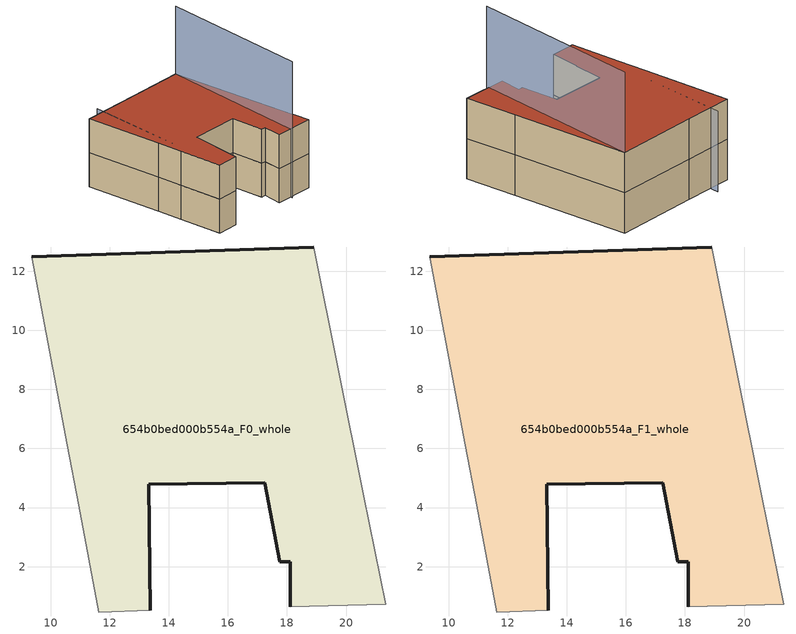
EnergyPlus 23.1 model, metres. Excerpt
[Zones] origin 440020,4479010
654b0bed000b554a_F0_whole
 floor ground (EU_floor_Construction): 18.9,12.82 20.6,4.38 21.35,0.72 18.11,0.63 18.11,2.17 17.76,2.17 17.25,4.84 13.33,4.78 13.38,0.52 11.63,0.46 10.96,4.08 10.56,6.1 9.36,12.48 12.88,12.61 z0
 wall outside (EU_wall_Construction): 13.38,0.52 13.33,4.78 17.25,4.84 17.76,2.17 18.11,2.17 18.11,0.63 / 18.9,12.82 12.88,12.61 9.36,12.48 z0:3
 wall adiabatic (EU_wall_Construction): 9.36,12.48 10.56,6.1 10.96,4.08 11.63,0.46 13.38,0.52 / 18.11,0.63 21.35,0.72 20.6,4.38 18.9,12.82 z0:3
654b0bed000b554a_F1_whole
 floor to 654b0bed000b554a_F0_whole (EU_floor_Construction): 18.9,12.82 20.6,4.38 21.35,0.72 18.11,0.63 18.11,2.17 17.76,2.17 17.25,4.84 13.33,4.78 13.38,0.52 11.63,0.46 10.96,4.08 10.56,6.1 9.36,12.48 12.88,12.61 z3
 wall outside (EU_wall_Construction): 13.38,0.52 13.33,4.78 17.25,4.84 17.76,2.17 18.11,2.17 18.11,0.63 / 18.9,12.82 12.88,12.61 9.36,12.48 z3:6
 wall adiabatic (EU_wall_Construction): 9.36,12.48 10.56,6.1 10.96,4.08 11.63,0.46 13.38,0.52 / 18.11,0.63 21.35,0.72 20.6,4.38 18.9,12.82 z3:6
 roof outside (EU_roof_Construction): 21.35,0.72 20.6,4.38 18.9,12.82 12.88,12.61 9.36,12.48 10.56,6.1 10.96,4.08 11.63,0.46 13.38,0.52 13.33,4.78 17.25,4.84 17.76,2.17 18.11,2.17 18.11,0.63 z6
shading: 10.87,13.18 11.63,0.46 z0:6; 19.35,0.49 18.9,12.82 z0:12
[Building]
EU S2 Campaign: North Axis=0; Terrain=City; Solar Distribution=FullExterior
[Site:Location]
Madrid: Latitude=40.5; Longitude=-3.5; Time Zone=1; Elevation=609
[SizingPeriod:WeatherFileDays]
AnnualSizingPeriod: Begin Month=1; Begin Day of Month=1; End Month=12; End Day of Month=31; Day of Week for Start Day=Monday; Use Weather File Daylight Saving Period=No; Use Weather File Rain and Snow Indicators=No
[MATERIAL]
EU_InternalMass_Material: Roughness=MediumRough; Thickness=0.1; Conductivity=1; Density=1800; Specific Heat=900; Thermal Absorptance=0.9; Solar Absorptance=0.7; Visible Absorptance=0.7
[MATERIAL:NOMASS] Roughness=MediumRough; Thermal Absorptance=0.9; Solar Absorptance=0.7; Visible Absorptance=0.7
Name | Thermal Resistance
EU_wall_NoMass | 0.459673
EU_roof_NoMass | 0.495815
EU_floor_NoMass | 0.788942
[CONSTRUCTION]
EU_wall_Construction: EU_wall_NoMass
EU_roof_Construction: EU_roof_NoMass
EU_floor_Construction: EU_floor_NoMass
EU_InternalMass_Construction: EU_InternalMass_Material
[ZONE] Type=1; Multiplier=1; Ceiling Height=autocalculate; Floor Area=autocalculate; Part of Total Floor Area=Yes
Name | Volume
654b0bed000b554a_F0_whole | 294.419
654b0bed000b554a_F1_whole | 294.417
[INTERNALMASS] Construction=EU_InternalMass_Construction; Surface Area=98.1396
Name | Zone or ZoneList
654b0bed000b554a_F0_whole_EU_InternalMass | 654b0bed000b554a_F0_whole
654b0bed000b554a_F1_whole_EU_InternalMass | 654b0bed000b554a_F1_whole
[OTHEREQUIPMENT] Fuel Type=Electricity; Design Level Calculation Method=Watts/Area; Power per Zone Floor Area=1; Fraction Latent=0; Fraction Radiant=0; Fraction Lost=0; Carbon Dioxide Generation Rate=0; EndUse Subcategory=EU_Step8_InternalGains
Name | Zone or ZoneList or Space or SpaceList | Schedule
EU_Step8_InternalGain_654b0bed000b554a_F0_whole_f000 | 654b0bed000b554a_F0_whole | EU_Step8_GainSchedule_654b0bed000b554a_F0_whole_f000
EU_Step8_InternalGain_654b0bed000b554a_F1_whole_f000 | 654b0bed000b554a_F1_whole | EU_Step8_GainSchedule_654b0bed000b554a_F1_whole_f000
[ZONEVENTILATION:DESIGNFLOWRATE] Schedule=EU_AlwaysOn; Design Flow Rate Calculation Method=AirChanges/Hour; Air Changes per Hour=0.719161; Ventilation Type=Natural; Fan Pressure Rise=0; Fan Total Efficiency=1; Constant Term Coefficient=1; Temperature Term Coefficient=0; Velocity Term Coefficient=0; Velocity Squared Term Coefficient=0; Minimum Indoor Temperature=-100; Maximum Indoor Temperature=100; Delta Temperature=-100; Minimum Outdoor Temperature=-100; Maximum Outdoor Temperature=100; Maximum Wind Speed=40
Name | Zone or ZoneList or Space or SpaceList
EU_ConstantAir_654b0bed000b554a_F0_whole | 654b0bed000b554a_F0_whole
EU_ConstantAir_654b0bed000b554a_F1_whole | 654b0bed000b554a_F1_whole
[HVACTEMPLATE:THERMOSTAT] Constant Heating Setpoint=20; Constant Cooling Setpoint=50
EU_HeatOnly_654b0bed000b554a_F0_whole; EU_HeatOnly_654b0bed000b554a_F1_whole
[HVACTEMPLATE:ZONE:IDEALLOADSAIRSYSTEM] System Availability Schedule=EU_AlwaysOn; Maximum Heating Supply Air Temperature=50; Minimum Cooling Supply Air Temperature=13; Maximum Heating Supply Air Humidity Ratio=0.0156; Minimum Cooling Supply Air Humidity Ratio=0.0077; Heating Limit=NoLimit; Cooling Limit=NoLimit; Heating Availability Schedule=EU_AlwaysOn; Cooling Availability Schedule=EU_CoolingOff; Dehumidification Control Type=ConstantSensibleHeatRatio; Cooling Sensible Heat Ratio=0.7; Dehumidification Setpoint=60; Humidification Control Type=None; Humidification Setpoint=30; Outdoor Air Method=None; Outdoor Air Flow Rate per Person=0.00944; Outdoor Air Flow Rate per Zone Floor Area=0; Outdoor Air Flow Rate per Zone=0; Demand Controlled Ventilation Type=None; Outdoor Air Economizer Type=NoEconomizer; Heat Recovery Type=None; Sensible Heat Recovery Effectiveness=0.7; Latent Heat Recovery Effectiveness=0.65
Name | Template Thermostat
654b0bed000b554a_F0_whole | EU_HeatOnly_654b0bed000b554a_F0_whole
654b0bed000b554a_F1_whole | EU_HeatOnly_654b0bed000b554a_F1_whole
[SIZING:ZONE] Zone Cooling Design Supply Air Temperature Input Method=SupplyAirTemperature; Zone Cooling Design Supply Air Temperature=13; Zone Heating Design Supply Air Temperature Input Method=SupplyAirTemperature; Zone Heating Design Supply Air Temperature=50; Zone Cooling Design Supply Air Humidity Ratio=0.008; Zone Heating Design Supply Air Humidity Ratio=0.008; Cooling Design Air Flow Method=DesignDay; Cooling Design Air Flow Rate=0; Cooling Minimum Air Flow per Zone Floor Area=0.000762; Cooling Minimum Air Flow=0; Cooling Minimum Air Flow Fraction=0.2; Heating Design Air Flow Method=DesignDay; Heating Design Air Flow Rate=0; Heating Maximum Air Flow per Zone Floor Area=0.002032; Heating Maximum Air Flow=0.141576; Heating Maximum Air Flow Fraction=0.3; Account for Dedicated Outdoor Air System=No; Dedicated Outdoor Air System Control Strategy=NeutralSupplyAir; Dedicated Outdoor Air Low Setpoint Temperature for Design=autosize; Dedicated Outdoor Air High Setpoint Temperature for Design=autosize; Zone Load Sizing Method=Sensible Load Only No Latent Load; Zone Latent Cooling Design Supply Air Humidity Ratio Input Method=HumidityRatioDifference; Zone Cooling Design Supply Air Humidity Ratio Difference=0.005; Zone Latent Heating Design Supply Air Humidity Ratio Input Method=HumidityRatioDifference; Zone Humidification Design Supply Air Humidity Ratio Difference=0.005
654b0bed000b554a_F0_whole; 654b0bed000b554a_F1_whole
[SCHEDULE:CONSTANT]
Name | Hourly Value
EU_AlwaysOn | 1
EU_CoolingOff | 0
[SCHEDULE:FILE] Column Number=1; Rows to Skip at Top=0; Number of Hours of Data=8760; Column Separator=Comma; Interpolate to Timestep=No; Minutes per Item=60; Adjust Schedule for Daylight Savings=Yes
Name | File
EU_Step8_GainSchedule_654b0bed000b554a_F0_whole_f000 | ../../schedules/654b0bed000b554a/654b0bed000b554a_F0_whole_f000_gain.csv
EU_Step8_GainSchedule_654b0bed000b554a_F1_whole_f000 | ../../schedules/654b0bed000b554a/654b0bed000b554a_F1_whole_f000_gain.csv
